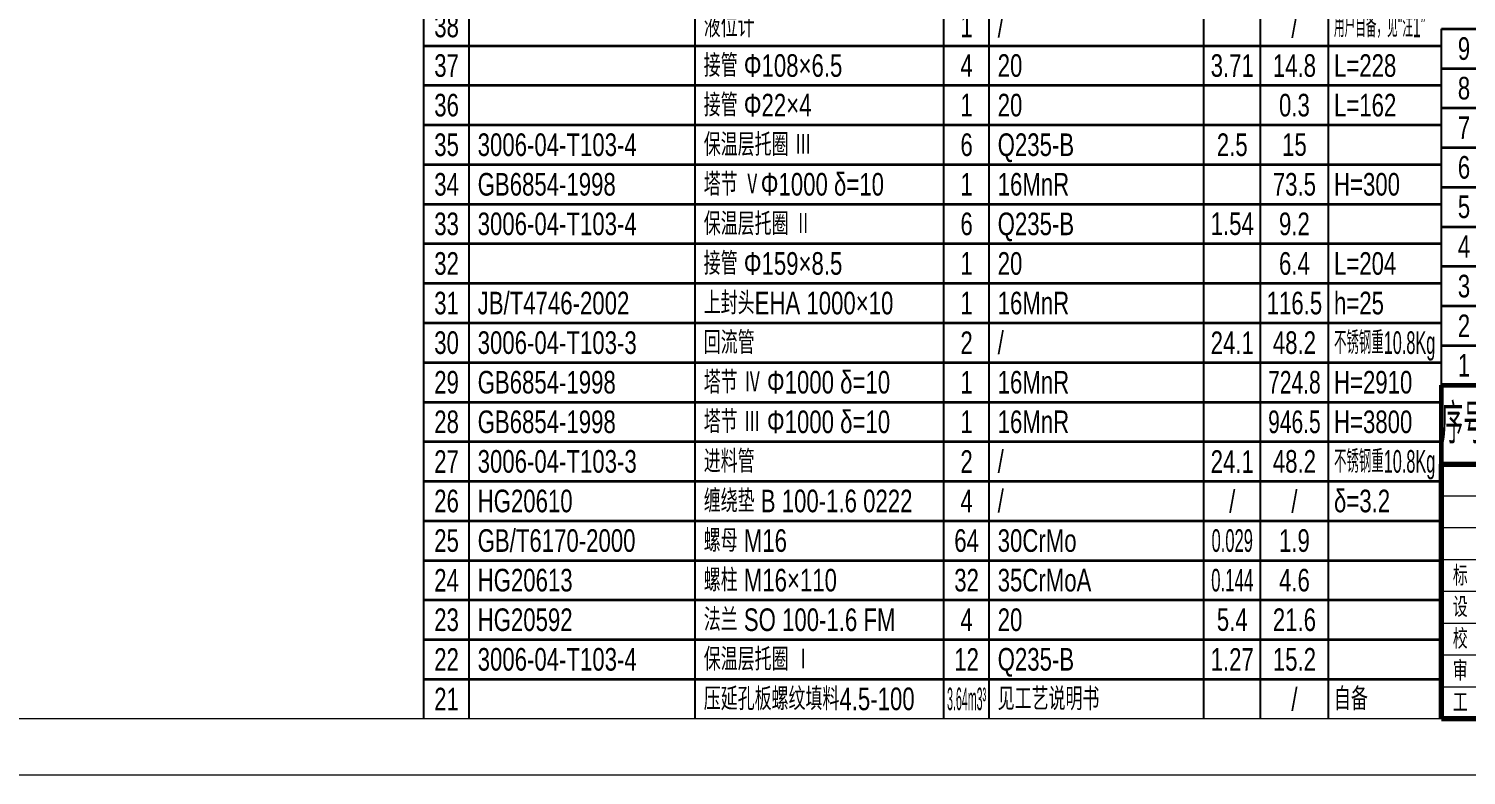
# Model space of a CAD drawing. Header units: millimetres. Extents: x 3739 to 16354, y -2005 to 15830.
# Drawn here: x 9755 to 13569, y -2005 to -25 of the extents above; entities that cross this region are included whole.
import ezdxf
from ezdxf.enums import TextEntityAlignment as Align

# ---------------------------------------------------------------- set-up
doc = ezdxf.new("R2010")
doc.units = ezdxf.units.MM
doc.header["$LTSCALE"] = 10
doc.layers.add('中粗线', color=4, linetype='Continuous', lineweight=35)
doc.layers.add('细实线', color=7, linetype='Continuous', lineweight=18)
doc.styles.add('HGCAD', font='HGCAD.SHX', dxfattribs={"width": 0.75, "bigfont": 'HZTXT.SHX'})

# ---------------------------------------------------------------- blocks, each defined once
blk = doc.blocks.new('HGCAD#HGTFTK~A0Z~HGCAD图框')
at = {"layer": '细实线', "color": 7}
blk.add_lwpolyline([(10, -10), (-831, -10), (-831, 1179), (10, 1179)], close=True, dxfattribs=at)
at = {"layer": '细实线', "color": 2}
blk.add_lwpolyline([(0, 0), (-806, 0), (-806, 1169), (0, 1169)], close=True, dxfattribs=at)
blk = doc.blocks.new('HGCAD#HGTFBTL~HGCAD标题栏')
at = {"color": 4, "linetype": 'Continuous', "lineweight": 70}
for p, q in [((-180, 0), (-180, 45)), ((-180, 45), (0, 45)), ((-100, 45), (-100, 0)), ((-50, 0), (-50, 45)), ((0, 32.14), (-100, 32.14)), ((-50, 24.11), (-100, 24.11)), ((-50, 16.07), (0, 16.07)), ((-50, 8.04), (-100, 8.04)), ((0, 0), (-180, 0))]:
    blk.add_line(p, q, dxfattribs=at)
at = {"color": 7, "linetype": 'Continuous', "lineweight": 18}
for p, q in [((-168, 45), (-168, 0)), ((-156, 22.5), (-156, 45)), ((-128, 0), (-128, 45)), ((-112, 45), (-112, 0)), ((-180, 39.38), (-100, 39.38)), ((-100, 33.75), (-180, 33.75)), ((-82.78, 32.14), (-82.78, 24.11)), ((-180, 28.12), (-100, 28.12)), ((-75, 24.11), (-75, 8.04)), ((-100, 22.5), (-180, 22.5)), ((-152, 0), (-152, 22.5)), ((-140, 22.5), (-140, 0)), ((-180, 16.88), (-100, 16.88)), ((-100, 16.07), (-50, 16.07)), ((-100, 11.25), (-180, 11.25)), ((-180, 5.62), (-100, 5.62))]:
    blk.add_line(p, q, dxfattribs=at)
at = {"color": 4, "linetype": 'Continuous', "lineweight": 60}
blk.add_line((0, 0), (0, 45), dxfattribs=at)
at = {"color": 7, "linetype": 'Continuous', "lineweight": 18, "style": 'HGCAD', "width": 0.75}
for s, p in [('参考图号', (-96.71, 26.25)), ('标  记', (-177.97, 23.53)), ('处  数', (-165.87, 23.5)), ('更改文件号', (-149.08, 23.5)), ('签  名', (-123.98, 23.5)), ('日  期', (-110.47, 23.5)), ('设  计', (-177.97, 17.98)), ('标准化', (-138.09, 17.98)), ('重  量', (-91.64, 18.33)), ('比  例', (-66.93, 18.33)), ('校  对', (-177.97, 12.36)), ('审  定', (-138.05, 12.36)), ('审  核', (-177.97, 6.73)), ('批  准', (-138.05, 6.73)), ('共', (-94, 2.4)), ('张', (-81.97, 2.26)), ('第', (-71.56, 2.52)), ('张', (-58.98, 2.36)), ('工  艺', (-177.97, 1.11))]:
    blk.add_text(s, height=3.5, dxfattribs=at).set_placement(p)
at = {"color": 7, "linetype": 'Continuous', "lineweight": 18, "style": 'HGCAD', "width": 0.75, "flags": 8}
for tag, height, p in [('MATERIAL', 6, (-77.04, 38.61)), ('DRAW_NAME', 7, (-24.97, 23.88)), ('WEIGHT', 3.5, (-88.1, 12.11)), ('SCALE', 3.5, (-63.24, 11.8)), ('DRAW_NO', 6, (-24.94, 8.04)), ('SUM', 3.5, (-86.95, 4)), ('PAGE', 3.5, (-64.21, 4.14))]:
    blk.add_attdef(tag, text='', height=height, dxfattribs=at).set_placement(p, align=Align.MIDDLE_CENTER)
blk = doc.blocks.new('HGCAD#HGTFMXT~HGCAD明细表标题')
at = {"color": 4, "linetype": 'Continuous', "lineweight": 60}
for p, q in [((-180, 0), (-180, 14)), ((-180, 14), (0, 14)), ((-172, 14), (-172, 0)), ((-132, 14), (-132, 0)), ((-88, 14), (-88, 0)), ((-80, 14), (-80, 0)), ((-42, 14), (-42, 0)), ((-20, 14), (-20, 0))]:
    blk.add_line(p, q, dxfattribs=at)
for p, q in [((-32, 14), (-32, 7)), ((-32, 7), (-32, 14)), ((-20, 7), (-42, 7))]:
    blk.add_line(p, q)
at = {"style": 'HGCAD'}
for s, height, width, p in [('单件', 4, 0.75, (-40, 8.52)), ('总计', 4, 0.75, (-28.85, 8.34)), ('序号', 7, 0.55, (-180, 3.68)), ('图号或标准号', 7, 0.75, (-168.15, 3.5)), ('名  称', 7, 0.75, (-118.87, 3.5)), ('数量', 7, 0.55, (-87.87, 3.5)), ('材  料', 7, 0.75, (-69.43, 3.5)), ('备 注', 7, 0.75, (-16.44, 3.5)), ('重 量', 4, 0.75, (-35.51, 1.38))]:
    blk.add_text(s, height=height, dxfattribs=dict(at, width=width)).set_placement(p)
blk = doc.blocks.new('HGCAD#HGTFMXB~HGCAD明细表')
at = {"color": 4}
for p, q in [((-180, 0), (-180, 7)), ((-172, 0), (-172, 7)), ((-132, 0), (-132, 7)), ((-88, 0), (-88, 7)), ((-80, 0), (-80, 7)), ((-42, 0), (-42, 7)), ((-32, 0), (-32, 7)), ((-20, 0), (-20, 7))]:
    blk.add_line(p, q, dxfattribs=at)
at = {"color": 7, "linetype": 'Continuous', "lineweight": 35}
blk.add_line((-180, 7), (0, 7), dxfattribs=at)
at = {"color": 7, "linetype": 'Continuous', "lineweight": 35, "style": 'HGCAD', "width": 0.75, "flags": 8}
for tag, p in [('NO', (-176, 3.5)), ('NUM', (-84, 3.5)), ('ONE', (-37, 3.5)), ('ALL', (-26, 3.5))]:
    blk.add_attdef(tag, text='', height=4, dxfattribs=at).set_placement(p, align=Align.MIDDLE)
for tag, p in [('PARTNO', (-170.5, 3.5)), ('PARTNAME', (-130.5, 3.5)), ('MATERIAL', (-78.5, 3.5)), ('NOTICE', (-19, 3.5))]:
    blk.add_attdef(tag, text='', height=4, dxfattribs=at).set_placement(p, align=Align.MIDDLE_LEFT)

msp = doc.modelspace()

# ---------------------------------------------------------------- block references
at = {"ltscale": 15}
ref = msp.add_blockref('HGCAD#HGTFMXB~HGCAD明细表', (13503.5, -69.87), dxfattribs=dict(at, xscale=15, yscale=15, zscale=15))
ref.add_attrib('NO', '38', dxfattribs={"color": 7, "linetype": 'Continuous', "lineweight": 35, "height": 60, "style": 'HGCAD', "width": 0.75, "flags": 8}).set_placement((10863.5, -17.37), align=Align.MIDDLE)
ref.add_attrib('PARTNAME', '液位计', dxfattribs={"color": 7, "linetype": 'Continuous', "lineweight": 35, "height": 60, "style": 'HGCAD', "width": 0.75, "flags": 8}).set_placement((11546, -17.37), align=Align.MIDDLE_LEFT)
ref.add_attrib('NUM', '1', dxfattribs={"color": 7, "linetype": 'Continuous', "lineweight": 35, "height": 60, "style": 'HGCAD', "width": 0.75, "flags": 8}).set_placement((12243.5, -17.37), align=Align.MIDDLE)
ref.add_attrib('MATERIAL', '/', dxfattribs={"color": 7, "linetype": 'Continuous', "lineweight": 35, "height": 60, "style": 'HGCAD', "width": 0.75, "flags": 8}).set_placement((12326, -17.37), align=Align.MIDDLE_LEFT)
ref.add_attrib('ALL', '/', dxfattribs={"color": 7, "linetype": 'Continuous', "lineweight": 35, "height": 60, "style": 'HGCAD', "width": 0.75, "flags": 8}).set_placement((13113.5, -17.37), align=Align.MIDDLE)
ref.add_attrib('NOTICE', '用户自备，见“注1”', dxfattribs={"color": 7, "linetype": 'Continuous', "lineweight": 35, "height": 60, "style": 'HGCAD', "width": 0.47, "flags": 8}).set_placement((13218.5, -17.37), align=Align.MIDDLE_LEFT)
at = {"ltscale": 15, "xscale": 15, "yscale": 15, "zscale": 15}
for name, p, values in [('HGCAD#HGTFMXB~HGCAD明细表', (16203.5, -129.87), {'NO': '9', 'PARTNAME': '接管 Φ159×8.5', 'NUM': '1', 'MATERIAL': '20', 'ALL': '10.8', 'NOTICE': 'L=387'}), ('HGCAD#HGTFMXB~HGCAD明细表', (13503.5, -174.87), {'NO': '37', 'PARTNAME': '接管 Φ108×6.5', 'NUM': '4', 'MATERIAL': '20', 'ONE': '3.71', 'ALL': '14.8', 'NOTICE': 'L=228'}), ('HGCAD#HGTFMXB~HGCAD明细表', (16203.5, -234.87), {'NO': '8', 'PARTNO': 'HG20592', 'PARTNAME': '法兰 SO 150-1.6 FM', 'NUM': '2', 'MATERIAL': '20', 'ONE': '9.1', 'ALL': '18.2'}), ('HGCAD#HGTFMXB~HGCAD明细表', (13503.5, -279.87), {'NO': '36', 'PARTNAME': '接管 Φ22×4', 'NUM': '1', 'MATERIAL': '20', 'ALL': '0.3', 'NOTICE': 'L=162'}), ('HGCAD#HGTFMXB~HGCAD明细表', (16203.5, -339.87), {'NO': '7', 'PARTNAME': '接管 Φ89×7', 'NUM': '1', 'MATERIAL': '20', 'ALL': '2.9', 'NOTICE': 'L=202'}), ('HGCAD#HGTFMXB~HGCAD明细表', (13503.5, -384.87), {'NO': '35', 'PARTNO': '3006-04-T103-4', 'PARTNAME': '保温层托圈 Ⅲ', 'NUM': '6', 'MATERIAL': 'Q235-B', 'ONE': '2.5', 'ALL': '15'}), ('HGCAD#HGTFMXB~HGCAD明细表', (16203.5, -444.87), {'NO': '6', 'PARTNO': 'HG20592', 'PARTNAME': '法兰 SO 80-1.6 FM', 'NUM': '1', 'MATERIAL': '20', 'ALL': '4.1'}), ('HGCAD#HGTFMXB~HGCAD明细表', (13503.5, -489.87), {'NO': '34', 'PARTNO': 'GB6854-1998', 'PARTNAME': '塔节 ⅤΦ1000 δ=10', 'NUM': '1', 'MATERIAL': '16MnR', 'ALL': '73.5', 'NOTICE': 'H=300'}), ('HGCAD#HGTFMXB~HGCAD明细表', (13503.5, -594.87), {'NO': '33', 'PARTNO': '3006-04-T103-4', 'PARTNAME': '保温层托圈 Ⅱ', 'NUM': '6', 'MATERIAL': 'Q235-B', 'ONE': '1.54', 'ALL': '9.2'}), ('HGCAD#HGTFMXB~HGCAD明细表', (16203.5, -654.87), {'NO': '4', 'PARTNAME': '接管 Φ32×5', 'NUM': '4', 'MATERIAL': '20', 'ONE': '0.51', 'ALL': '2', 'NOTICE': 'L=154'}), ('HGCAD#HGTFMXB~HGCAD明细表', (13503.5, -699.87), {'NO': '32', 'PARTNAME': '接管 Φ159×8.5', 'NUM': '1', 'MATERIAL': '20', 'ALL': '6.4', 'NOTICE': 'L=204'}), ('HGCAD#HGTFMXB~HGCAD明细表', (16203.5, -759.87), {'NO': '3', 'PARTNO': 'HG20592', 'PARTNAME': '法兰 SO 25-1.6 RF', 'NUM': '4', 'MATERIAL': '20', 'ONE': '1.2', 'ALL': '4.8'}), ('HGCAD#HGTFMXB~HGCAD明细表', (13503.5, -804.87), {'NO': '31', 'PARTNO': 'JB/T4746-2002', 'PARTNAME': '上封头EHA 1000×10', 'NUM': '1', 'MATERIAL': '16MnR', 'ALL': '116.5', 'NOTICE': 'h=25'}), ('HGCAD#HGTFBTL~HGCAD标题栏', (16203.5, -1854.87), {'SCALE': '1:15', 'DRAW_NO': '3006-04-T103-1', 'DRAW_NAME': '精馏塔装配图', 'WEIGHT': '8270kg', 'SUM': '4', 'PAGE': '1'}), ('HGCAD#HGTFMXB~HGCAD明细表', (13503.5, -1329.87), {'NO': '26', 'PARTNO': 'HG20610', 'PARTNAME': '缠绕垫 B 100-1.6 0222', 'NUM': '4', 'MATERIAL': '/', 'ONE': '/', 'ALL': '/', 'NOTICE': 'δ=3.2'}), ('HGCAD#HGTFMXB~HGCAD明细表', (13503.5, -1644.87), {'NO': '23', 'PARTNO': 'HG20592', 'PARTNAME': '法兰 SO 100-1.6 FM', 'NUM': '4', 'MATERIAL': '20', 'ONE': '5.4', 'ALL': '21.6'}), ('HGCAD#HGTFMXB~HGCAD明细表', (13503.5, -1749.87), {'NO': '22', 'PARTNO': '3006-04-T103-4', 'PARTNAME': '保温层托圈 Ⅰ', 'NUM': '12', 'MATERIAL': 'Q235-B', 'ONE': '1.27', 'ALL': '15.2'})]:
    msp.add_blockref(name, p, dxfattribs=at).add_auto_attribs(values)
at = {"ltscale": 15}
ref = msp.add_blockref('HGCAD#HGTFMXB~HGCAD明细表', (16203.5, -549.87), dxfattribs=dict(at, xscale=15, yscale=15, zscale=15))
ref.add_attrib('NO', '5', dxfattribs={"color": 7, "linetype": 'Continuous', "lineweight": 35, "height": 60, "style": 'HGCAD', "width": 0.75, "flags": 8}).set_placement((13563.5, -497.37), align=Align.MIDDLE)
ref.add_attrib('PARTNO', 'GB6854-1998', dxfattribs={"color": 7, "linetype": 'Continuous', "lineweight": 35, "height": 60, "style": 'HGCAD', "width": 0.75, "flags": 8}).set_placement((13646, -497.37), align=Align.MIDDLE_LEFT)
ref.add_attrib('PARTNAME', '筒体 Φ1500 δ=12', dxfattribs={"color": 7, "linetype": 'Continuous', "lineweight": 35, "height": 60, "style": 'HGCAD', "width": 0.75, "flags": 8}).set_placement((14246, -497.37), align=Align.MIDDLE_LEFT)
ref.add_attrib('NUM', '1', dxfattribs={"color": 7, "linetype": 'Continuous', "lineweight": 35, "height": 60, "style": 'HGCAD', "width": 0.75, "flags": 8}).set_placement((14943.5, -497.37), align=Align.MIDDLE)
ref.add_attrib('MATERIAL', '16MnR', dxfattribs={"color": 7, "linetype": 'Continuous', "lineweight": 35, "height": 60, "style": 'HGCAD', "width": 0.75, "flags": 8}).set_placement((15026, -497.37), align=Align.MIDDLE_LEFT)
ref.add_attrib('ALL', '757.9', dxfattribs={"color": 7, "linetype": 'Continuous', "lineweight": 35, "height": 60, "style": 'HGCAD', "width": 0.72, "flags": 8}).set_placement((15813.5, -497.37), align=Align.MIDDLE)
ref.add_attrib('NOTICE', 'H=1700', dxfattribs={"color": 7, "linetype": 'Continuous', "lineweight": 35, "height": 60, "style": 'HGCAD', "width": 0.75, "flags": 8}).set_placement((15918.5, -497.37), align=Align.MIDDLE_LEFT)
ref = msp.add_blockref('HGCAD#HGTFMXB~HGCAD明细表', (16203.5, -864.87), dxfattribs=dict(at, xscale=15, yscale=15, zscale=15))
ref.add_attrib('NO', '2', dxfattribs={"color": 7, "linetype": 'Continuous', "lineweight": 35, "height": 60, "style": 'HGCAD', "width": 0.75, "flags": 8}).set_placement((13563.5, -812.37), align=Align.MIDDLE)
ref.add_attrib('PARTNO', 'JB/T4746-2002', dxfattribs={"color": 7, "linetype": 'Continuous', "lineweight": 35, "height": 60, "style": 'HGCAD', "width": 0.75, "flags": 8}).set_placement((13646, -812.37), align=Align.MIDDLE_LEFT)
ref.add_attrib('PARTNAME', '下封头EHA 1500×12', dxfattribs={"color": 7, "linetype": 'Continuous', "lineweight": 35, "height": 60, "style": 'HGCAD', "width": 0.75, "flags": 8}).set_placement((14246, -812.37), align=Align.MIDDLE_LEFT)
ref.add_attrib('NUM', '1', dxfattribs={"color": 7, "linetype": 'Continuous', "lineweight": 35, "height": 60, "style": 'HGCAD', "width": 0.75, "flags": 8}).set_placement((14943.5, -812.37), align=Align.MIDDLE)
ref.add_attrib('MATERIAL', '16MnR', dxfattribs={"color": 7, "linetype": 'Continuous', "lineweight": 35, "height": 60, "style": 'HGCAD', "width": 0.75, "flags": 8}).set_placement((15026, -812.37), align=Align.MIDDLE_LEFT)
ref.add_attrib('ALL', '235.7', dxfattribs={"color": 7, "linetype": 'Continuous', "lineweight": 35, "height": 60, "style": 'HGCAD', "width": 0.71, "flags": 8}).set_placement((15813.5, -812.37), align=Align.MIDDLE)
ref.add_attrib('NOTICE', 'h=25', dxfattribs={"color": 7, "linetype": 'Continuous', "lineweight": 35, "height": 60, "style": 'HGCAD', "width": 0.75, "flags": 8}).set_placement((15918.5, -812.37), align=Align.MIDDLE_LEFT)
ref = msp.add_blockref('HGCAD#HGTFMXB~HGCAD明细表', (13503.5, -909.87), dxfattribs=dict(at, xscale=15, yscale=15, zscale=15))
ref.add_attrib('NO', '30', dxfattribs={"color": 7, "linetype": 'Continuous', "lineweight": 35, "height": 60, "style": 'HGCAD', "width": 0.75, "flags": 8}).set_placement((10863.5, -857.37), align=Align.MIDDLE)
ref.add_attrib('PARTNO', '3006-04-T103-3', dxfattribs={"color": 7, "linetype": 'Continuous', "lineweight": 35, "height": 60, "style": 'HGCAD', "width": 0.75, "flags": 8}).set_placement((10946, -857.37), align=Align.MIDDLE_LEFT)
ref.add_attrib('PARTNAME', '回流管', dxfattribs={"color": 7, "linetype": 'Continuous', "lineweight": 35, "height": 60, "style": 'HGCAD', "width": 0.75, "flags": 8}).set_placement((11546, -857.37), align=Align.MIDDLE_LEFT)
ref.add_attrib('NUM', '2', dxfattribs={"color": 7, "linetype": 'Continuous', "lineweight": 35, "height": 60, "style": 'HGCAD', "width": 0.75, "flags": 8}).set_placement((12243.5, -857.37), align=Align.MIDDLE)
ref.add_attrib('MATERIAL', '/', dxfattribs={"color": 7, "linetype": 'Continuous', "lineweight": 35, "height": 60, "style": 'HGCAD', "width": 0.75, "flags": 8}).set_placement((12326, -857.37), align=Align.MIDDLE_LEFT)
ref.add_attrib('ONE', '24.1', dxfattribs={"color": 7, "linetype": 'Continuous', "lineweight": 35, "height": 60, "style": 'HGCAD', "width": 0.75, "flags": 8}).set_placement((12948.5, -857.37), align=Align.MIDDLE)
ref.add_attrib('ALL', '48.2', dxfattribs={"color": 7, "linetype": 'Continuous', "lineweight": 35, "height": 60, "style": 'HGCAD', "width": 0.75, "flags": 8}).set_placement((13113.5, -857.37), align=Align.MIDDLE)
ref.add_attrib('NOTICE', '不锈钢重10.8Kg', dxfattribs={"color": 7, "linetype": 'Continuous', "lineweight": 35, "height": 60, "style": 'HGCAD', "width": 0.55, "flags": 8}).set_placement((13218.5, -857.37), align=Align.MIDDLE_LEFT)
ref = msp.add_blockref('HGCAD#HGTFMXB~HGCAD明细表', (16203.5, -969.87), dxfattribs=dict(at, xscale=15, yscale=15, zscale=15))
ref.add_attrib('NO', '1', dxfattribs={"color": 7, "linetype": 'Continuous', "lineweight": 35, "height": 60, "style": 'HGCAD', "width": 0.75, "flags": 8}).set_placement((13563.5, -917.37), align=Align.MIDDLE)
ref.add_attrib('PARTNO', '2006-04-E103-2', dxfattribs={"color": 7, "linetype": 'Continuous', "lineweight": 35, "height": 60, "style": 'HGCAD', "width": 0.75, "flags": 8}).set_placement((13646, -917.37), align=Align.MIDDLE_LEFT)
ref.add_attrib('PARTNAME', '裙座', dxfattribs={"color": 7, "linetype": 'Continuous', "lineweight": 35, "height": 60, "style": 'HGCAD', "width": 0.75, "flags": 8}).set_placement((14246, -917.37), align=Align.MIDDLE_LEFT)
ref.add_attrib('NUM', '1', dxfattribs={"color": 7, "linetype": 'Continuous', "lineweight": 35, "height": 60, "style": 'HGCAD', "width": 0.75, "flags": 8}).set_placement((14943.5, -917.37), align=Align.MIDDLE)
ref.add_attrib('MATERIAL', '/', dxfattribs={"color": 7, "linetype": 'Continuous', "lineweight": 35, "height": 60, "style": 'HGCAD', "width": 0.75, "flags": 8}).set_placement((15026, -917.37), align=Align.MIDDLE_LEFT)
ref.add_attrib('ALL', '1520.9', dxfattribs={"color": 7, "linetype": 'Continuous', "lineweight": 35, "height": 60, "style": 'HGCAD', "width": 0.6, "flags": 8}).set_placement((15813.5, -917.37), align=Align.MIDDLE)
ref = msp.add_blockref('HGCAD#HGTFMXB~HGCAD明细表', (13503.5, -1014.87), dxfattribs=dict(at, xscale=15, yscale=15, zscale=15))
ref.add_attrib('NO', '29', dxfattribs={"color": 7, "linetype": 'Continuous', "lineweight": 35, "height": 60, "style": 'HGCAD', "width": 0.75, "flags": 8}).set_placement((10863.5, -962.37), align=Align.MIDDLE)
ref.add_attrib('PARTNO', 'GB6854-1998', dxfattribs={"color": 7, "linetype": 'Continuous', "lineweight": 35, "height": 60, "style": 'HGCAD', "width": 0.75, "flags": 8}).set_placement((10946, -962.37), align=Align.MIDDLE_LEFT)
ref.add_attrib('PARTNAME', '塔节 Ⅳ Φ1000 δ=10', dxfattribs={"color": 7, "linetype": 'Continuous', "lineweight": 35, "height": 60, "style": 'HGCAD', "width": 0.75, "flags": 8}).set_placement((11546, -962.37), align=Align.MIDDLE_LEFT)
ref.add_attrib('NUM', '1', dxfattribs={"color": 7, "linetype": 'Continuous', "lineweight": 35, "height": 60, "style": 'HGCAD', "width": 0.75, "flags": 8}).set_placement((12243.5, -962.37), align=Align.MIDDLE)
ref.add_attrib('MATERIAL', '16MnR', dxfattribs={"color": 7, "linetype": 'Continuous', "lineweight": 35, "height": 60, "style": 'HGCAD', "width": 0.75, "flags": 8}).set_placement((12326, -962.37), align=Align.MIDDLE_LEFT)
ref.add_attrib('ALL', '724.8', dxfattribs={"color": 7, "linetype": 'Continuous', "lineweight": 35, "height": 60, "style": 'HGCAD', "width": 0.71, "flags": 8}).set_placement((13113.5, -962.37), align=Align.MIDDLE)
ref.add_attrib('NOTICE', 'H=2910', dxfattribs={"color": 7, "linetype": 'Continuous', "lineweight": 35, "height": 60, "style": 'HGCAD', "width": 0.75, "flags": 8}).set_placement((13218.5, -962.37), align=Align.MIDDLE_LEFT)
at = {"ltscale": 15, "xscale": 15, "yscale": 15, "zscale": 15}
msp.add_blockref('HGCAD#HGTFMXT~HGCAD明细表标题', (16203.5, -1179.87), dxfattribs=at)
at = {"ltscale": 15}
ref = msp.add_blockref('HGCAD#HGTFMXB~HGCAD明细表', (13503.5, -1119.87), dxfattribs=dict(at, xscale=15, yscale=15, zscale=15))
ref.add_attrib('NO', '28', dxfattribs={"color": 7, "linetype": 'Continuous', "lineweight": 35, "height": 60, "style": 'HGCAD', "width": 0.75, "flags": 8}).set_placement((10863.5, -1067.37), align=Align.MIDDLE)
ref.add_attrib('PARTNO', 'GB6854-1998', dxfattribs={"color": 7, "linetype": 'Continuous', "lineweight": 35, "height": 60, "style": 'HGCAD', "width": 0.75, "flags": 8}).set_placement((10946, -1067.37), align=Align.MIDDLE_LEFT)
ref.add_attrib('PARTNAME', '塔节 Ⅲ Φ1000 δ=10', dxfattribs={"color": 7, "linetype": 'Continuous', "lineweight": 35, "height": 60, "style": 'HGCAD', "width": 0.75, "flags": 8}).set_placement((11546, -1067.37), align=Align.MIDDLE_LEFT)
ref.add_attrib('NUM', '1', dxfattribs={"color": 7, "linetype": 'Continuous', "lineweight": 35, "height": 60, "style": 'HGCAD', "width": 0.75, "flags": 8}).set_placement((12243.5, -1067.37), align=Align.MIDDLE)
ref.add_attrib('MATERIAL', '16MnR', dxfattribs={"color": 7, "linetype": 'Continuous', "lineweight": 35, "height": 60, "style": 'HGCAD', "width": 0.75, "flags": 8}).set_placement((12326, -1067.37), align=Align.MIDDLE_LEFT)
ref.add_attrib('ALL', '946.5', dxfattribs={"color": 7, "linetype": 'Continuous', "lineweight": 35, "height": 60, "style": 'HGCAD', "width": 0.71, "flags": 8}).set_placement((13113.5, -1067.37), align=Align.MIDDLE)
ref.add_attrib('NOTICE', 'H=3800', dxfattribs={"color": 7, "linetype": 'Continuous', "lineweight": 35, "height": 60, "style": 'HGCAD', "width": 0.75, "flags": 8}).set_placement((13218.5, -1067.37), align=Align.MIDDLE_LEFT)
ref = msp.add_blockref('HGCAD#HGTFMXB~HGCAD明细表', (13503.5, -1224.87), dxfattribs=dict(at, xscale=15, yscale=15, zscale=15))
ref.add_attrib('NO', '27', dxfattribs={"color": 7, "linetype": 'Continuous', "lineweight": 35, "height": 60, "style": 'HGCAD', "width": 0.75, "flags": 8}).set_placement((10863.5, -1172.37), align=Align.MIDDLE)
ref.add_attrib('PARTNO', '3006-04-T103-3', dxfattribs={"color": 7, "linetype": 'Continuous', "lineweight": 35, "height": 60, "style": 'HGCAD', "width": 0.75, "flags": 8}).set_placement((10946, -1172.37), align=Align.MIDDLE_LEFT)
ref.add_attrib('PARTNAME', '进料管', dxfattribs={"color": 7, "linetype": 'Continuous', "lineweight": 35, "height": 60, "style": 'HGCAD', "width": 0.75, "flags": 8}).set_placement((11546, -1172.37), align=Align.MIDDLE_LEFT)
ref.add_attrib('NUM', '2', dxfattribs={"color": 7, "linetype": 'Continuous', "lineweight": 35, "height": 60, "style": 'HGCAD', "width": 0.75, "flags": 8}).set_placement((12243.5, -1172.37), align=Align.MIDDLE)
ref.add_attrib('MATERIAL', '/', dxfattribs={"color": 7, "linetype": 'Continuous', "lineweight": 35, "height": 60, "style": 'HGCAD', "width": 0.75, "flags": 8}).set_placement((12326, -1172.37), align=Align.MIDDLE_LEFT)
ref.add_attrib('ONE', '24.1', dxfattribs={"color": 7, "linetype": 'Continuous', "lineweight": 35, "height": 60, "style": 'HGCAD', "width": 0.75, "flags": 8}).set_placement((12948.5, -1172.37), align=Align.MIDDLE)
ref.add_attrib('ALL', '48.2', dxfattribs={"color": 7, "linetype": 'Continuous', "lineweight": 35, "height": 60, "style": 'HGCAD', "width": 0.75, "flags": 8}).set_placement((13113.5, -1172.37), align=Align.MIDDLE)
ref.add_attrib('NOTICE', '不锈钢重10.8Kg', dxfattribs={"color": 7, "linetype": 'Continuous', "lineweight": 35, "height": 60, "style": 'HGCAD', "width": 0.55, "flags": 8}).set_placement((13218.5, -1172.37), align=Align.MIDDLE_LEFT)
ref = msp.add_blockref('HGCAD#HGTFMXB~HGCAD明细表', (13503.5, -1434.87), dxfattribs=dict(at, xscale=15, yscale=15, zscale=15))
ref.add_attrib('NO', '25', dxfattribs={"color": 7, "linetype": 'Continuous', "lineweight": 35, "height": 60, "style": 'HGCAD', "width": 0.75, "flags": 8}).set_placement((10863.5, -1382.37), align=Align.MIDDLE)
ref.add_attrib('PARTNO', 'GB/T6170-2000', dxfattribs={"color": 7, "linetype": 'Continuous', "lineweight": 35, "height": 60, "style": 'HGCAD', "width": 0.75, "flags": 8}).set_placement((10946, -1382.37), align=Align.MIDDLE_LEFT)
ref.add_attrib('PARTNAME', '螺母 M16', dxfattribs={"color": 7, "linetype": 'Continuous', "lineweight": 35, "height": 60, "style": 'HGCAD', "width": 0.75, "flags": 8}).set_placement((11546, -1382.37), align=Align.MIDDLE_LEFT)
ref.add_attrib('NUM', '64', dxfattribs={"color": 7, "linetype": 'Continuous', "lineweight": 35, "height": 60, "style": 'HGCAD', "width": 0.75, "flags": 8}).set_placement((12243.5, -1382.37), align=Align.MIDDLE)
ref.add_attrib('MATERIAL', '30CrMo', dxfattribs={"color": 7, "linetype": 'Continuous', "lineweight": 35, "height": 60, "style": 'HGCAD', "width": 0.75, "flags": 8}).set_placement((12326, -1382.37), align=Align.MIDDLE_LEFT)
ref.add_attrib('ONE', '0.029', dxfattribs={"color": 7, "linetype": 'Continuous', "lineweight": 35, "height": 60, "style": 'HGCAD', "width": 0.56, "flags": 8}).set_placement((12948.5, -1382.37), align=Align.MIDDLE)
ref.add_attrib('ALL', '1.9', dxfattribs={"color": 7, "linetype": 'Continuous', "lineweight": 35, "height": 60, "style": 'HGCAD', "width": 0.75, "flags": 8}).set_placement((13113.5, -1382.37), align=Align.MIDDLE)
ref = msp.add_blockref('HGCAD#HGTFMXB~HGCAD明细表', (13503.5, -1539.87), dxfattribs=dict(at, xscale=15, yscale=15, zscale=15))
ref.add_attrib('NO', '24', dxfattribs={"color": 7, "linetype": 'Continuous', "lineweight": 35, "height": 60, "style": 'HGCAD', "width": 0.75, "flags": 8}).set_placement((10863.5, -1487.37), align=Align.MIDDLE)
ref.add_attrib('PARTNO', 'HG20613', dxfattribs={"color": 7, "linetype": 'Continuous', "lineweight": 35, "height": 60, "style": 'HGCAD', "width": 0.75, "flags": 8}).set_placement((10946, -1487.37), align=Align.MIDDLE_LEFT)
ref.add_attrib('PARTNAME', '螺柱 M16×110', dxfattribs={"color": 7, "linetype": 'Continuous', "lineweight": 35, "height": 60, "style": 'HGCAD', "width": 0.75, "flags": 8}).set_placement((11546, -1487.37), align=Align.MIDDLE_LEFT)
ref.add_attrib('NUM', '32', dxfattribs={"color": 7, "linetype": 'Continuous', "lineweight": 35, "height": 60, "style": 'HGCAD', "width": 0.75, "flags": 8}).set_placement((12243.5, -1487.37), align=Align.MIDDLE)
ref.add_attrib('MATERIAL', '35CrMoA', dxfattribs={"color": 7, "linetype": 'Continuous', "lineweight": 35, "height": 60, "style": 'HGCAD', "width": 0.75, "flags": 8}).set_placement((12326, -1487.37), align=Align.MIDDLE_LEFT)
ref.add_attrib('ONE', '0.144', dxfattribs={"color": 7, "linetype": 'Continuous', "lineweight": 35, "height": 60, "style": 'HGCAD', "width": 0.57, "flags": 8}).set_placement((12948.5, -1487.37), align=Align.MIDDLE)
ref.add_attrib('ALL', '4.6', dxfattribs={"color": 7, "linetype": 'Continuous', "lineweight": 35, "height": 60, "style": 'HGCAD', "width": 0.75, "flags": 8}).set_placement((13113.5, -1487.37), align=Align.MIDDLE)
ref = msp.add_blockref('HGCAD#HGTFMXB~HGCAD明细表', (13503.5, -1854.87), dxfattribs=dict(at, xscale=15, yscale=15, zscale=15))
ref.add_attrib('NO', '21', dxfattribs={"color": 7, "linetype": 'Continuous', "lineweight": 35, "height": 60, "style": 'HGCAD', "width": 0.75, "flags": 8}).set_placement((10863.5, -1802.37), align=Align.MIDDLE)
ref.add_attrib('PARTNAME', '压延孔板螺纹填料4.5-100', dxfattribs={"color": 7, "linetype": 'Continuous', "lineweight": 35, "height": 60, "style": 'HGCAD', "width": 0.75, "flags": 8}).set_placement((11546, -1802.37), align=Align.MIDDLE_LEFT)
ref.add_attrib('NUM', '3.64m3³', dxfattribs={"color": 7, "linetype": 'Continuous', "lineweight": 35, "height": 60, "style": 'HGCAD', "width": 0.36, "flags": 8}).set_placement((12243.5, -1802.37), align=Align.MIDDLE)
ref.add_attrib('MATERIAL', '见工艺说明书', dxfattribs={"color": 7, "linetype": 'Continuous', "lineweight": 35, "height": 60, "style": 'HGCAD', "width": 0.75, "flags": 8}).set_placement((12326, -1802.37), align=Align.MIDDLE_LEFT)
ref.add_attrib('ALL', '/', dxfattribs={"color": 7, "linetype": 'Continuous', "lineweight": 35, "height": 60, "style": 'HGCAD', "width": 0.75, "flags": 8}).set_placement((13113.5, -1802.37), align=Align.MIDDLE)
ref.add_attrib('NOTICE', '自备', dxfattribs={"color": 7, "linetype": 'Continuous', "lineweight": 35, "height": 60, "style": 'HGCAD', "width": 0.75, "flags": 8}).set_placement((13218.5, -1802.37), align=Align.MIDDLE_LEFT)
at = {"layer": '中粗线', "ltscale": 15, "xscale": 15, "yscale": 15, "zscale": 15}
msp.add_blockref('HGCAD#HGTFTK~A0Z~HGCAD图框', (16203.5, -1854.87), dxfattribs=at)

doc.saveas('drawing.dxf')
